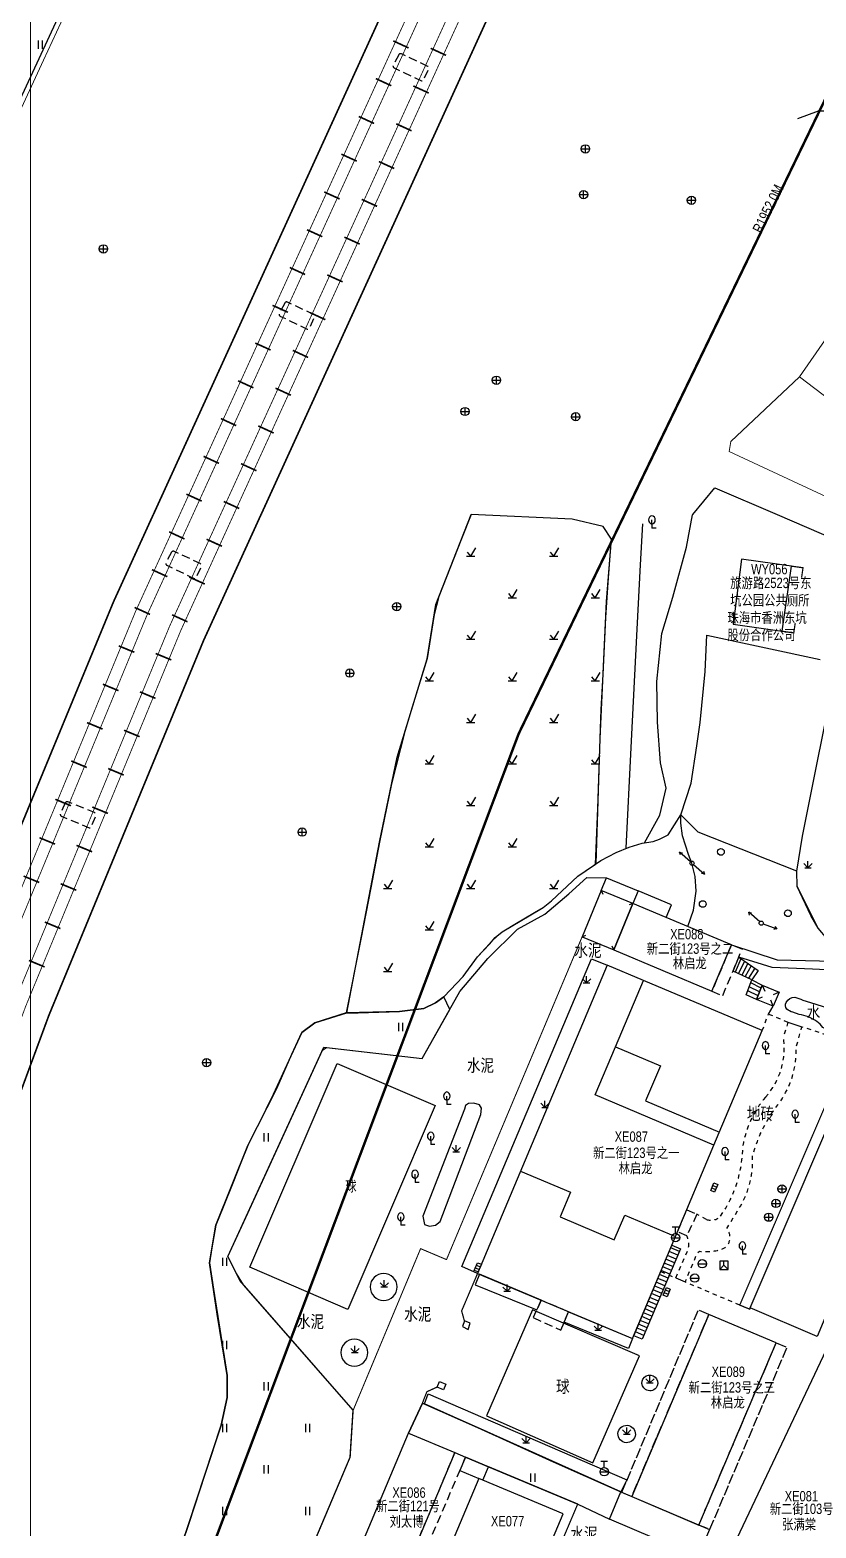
# Model space of a CAD drawing. Extents: x 396500 to 398250, y 1005980 to 1008200.
# Drawn here: x 396899.9 to 396994.6, y 1006477.9 to 1006658.4 of the extents above; entities that cross this region are included whole.
import ezdxf
from ezdxf.enums import TextEntityAlignment as Align

# ---------------------------------------------------------------- set-up
doc = ezdxf.new("R2010")
doc.units = 0
doc.header["$LTSCALE"] = 0.5
for name, pattern in [('X2', [10, 8, -2]), ('X39', [3, 2.5, -0.5]), ('X5', [3, 2, -1]), ('X6', [2, 1, -1])]:
    doc.linetypes.add(name, pattern=pattern)
doc.layers.get('0').update_dxf_attribs({"linetype": 'CONTINUOUS'})
doc.layers.add('ASSIST', color=7, linetype='CONTINUOUS', plot=False)
for name, color, linetype in [('DLDW', 11, 'CONTINUOUS'), ('DLSS', 4, 'CONTINUOUS'), ('DMTZ', 3, 'CONTINUOUS'), ('GXYZ', 2, 'CONTINUOUS'), ('JMD', 6, 'CONTINUOUS'), ('SXSS', 5, 'CONTINUOUS'), ('ZBTZ', 3, 'CONTINUOUS'), ('权属人', 160, 'CONTINUOUS'), ('用地红线', 1, 'CONTINUOUS'), ('编号', 90, 'CONTINUOUS'), ('门牌号', 1, 'CONTINUOUS')]:
    doc.layers.add(name, color=color, linetype=linetype)
doc.layers.add('绘图层', color=6, linetype='CONTINUOUS', lineweight=5)
doc.styles.add('细等线体', font='长等线体_0.TTF', dxfattribs={"width": 0.8})
doc.linetypes.add('10421', pattern='A,2,[150,AAA.SHX,S=1,R=0,X=0,Y=1],1e-11', length=2)
doc.linetypes.add('10422', pattern='A,2,[150,AAA.SHX,S=1,R=0,X=0,Y=1],2,[177,AAA.SHX,S=1,R=0,X=0,Y=0.8],1e-09', length=4)
doc.linetypes.add('1161', pattern='A,0,[149,AAA.SHX,S=0.15,R=0,X=0,Y=0],-1.6', length=1.6)
doc.linetypes.add('443', pattern='A,5,[169,AAA.SHX,S=0.83,R=0,X=0,Y=0],5', length=10)
doc.linetypes.add('444', pattern='A,4.5,[145,AAA.SHX,S=1,R=0,X=0,Y=1],4.5,-0.5,[146,AAA.SHX,S=1,R=0,X=0,Y=0],-0.5', length=10)

# ---------------------------------------------------------------- blocks, each defined once
blk = doc.blocks.new('gc133')
for p, q in [((-1, 0), (1, 0)), ((-0.8, 2.6), (0.8, 2.6)), ((0, 1), (0, 2.6))]:
    blk.add_line(p, q)
blk.add_circle((0, 0), 1)
blk = doc.blocks.new('gc042')
blk.add_line((-1, 0), (1, 0))
blk.add_circle((0, 0), 1)
blk = doc.blocks.new('gc049')
for p, q in [((-1, 1), (-1, -1)), ((1, 1), (-1, 1)), ((-1, -1), (0, 0)), ((0, 0), (0, 1)), ((0, 0), (1, -1)), ((1, -1), (1, 1)), ((-1, -1), (1, -1))]:
    blk.add_line(p, q)
blk = doc.blocks.new('gc041')
for p, q in [((-1, 0.5), (1, 0.5)), ((-1, -0.5), (-1, 0.5)), ((-0.33, 0.5), (-0.33, -0.5)), ((0.33, 0.5), (0.33, -0.5)), ((1, 0.5), (1, -0.5)), ((1, -0.5), (-1, -0.5))]:
    blk.add_line(p, q)
blk = doc.blocks.new('gc013b')
at = {"linetype": 'Continuous'}
blk.add_line((0.5, 0), (4, 0), dxfattribs=at)
at = {"linetype": 'Continuous', "flags": 128}
blk.add_lwpolyline([(3.39, 0.35), (4, 0), (3.39, -0.35)], dxfattribs=at)
blk = doc.blocks.new('gc170')
at = {"linetype": 'Continuous'}
blk.add_circle((0, 0), 0.5, dxfattribs=at)
blk = doc.blocks.new('gc122')
blk.add_circle((0, 0), 0.8)
blk = doc.blocks.new('gc043')
for p, q in [((-1, 0), (1, 0)), ((0, -1), (0, 1))]:
    blk.add_line(p, q)
blk.add_circle((0, 0), 1)
blk = doc.blocks.new('gc143')
for p, q in [((0, 1), (0, 2)), ((0, 1), (0, 0)), ((1, 0), (0, 0))]:
    blk.add_line(p, q)
for centre, start, end in [((0.225, 2), 102.68038, 257.31962), ((-0.225, 2), 282.68038, 77.31962)]:
    blk.add_arc(centre, 1.025, start, end)
blk = doc.blocks.new('gc121')
for p, q in [((-0.5, -1), (-0.5, 1)), ((0.5, -1), (0.5, 1))]:
    blk.add_line(p, q)
blk = doc.blocks.new('gc123')
for p, q in [((-1, 0), (1, 0)), ((0, 0), (-0.8, 1)), ((0, 0), (1.2, 2))]:
    blk.add_line(p, q)
blk = doc.blocks.new('gc124')
for p, q in [((-1, 1), (0, 0)), ((-0.8, 0), (0.8, 0)), ((0, 0), (0, 1.6)), ((0, 0), (1, 1))]:
    blk.add_line(p, q)

msp = doc.modelspace()

# ---------------------------------------------------------------- linework, layer by layer
at = {"layer": 'ASSIST', "linetype": '1161', "flags": 128}
msp.add_lwpolyline([(396938.02, 1006539.96), (396939.47, 1006539.99), (396944.46, 1006540.12), (396947.36, 1006540.49), (396948.76, 1006541.16), (396949.79, 1006541.91), (396952.09, 1006544.34), (396953.85, 1006546.7), (396955.76, 1006548.8), (396956.82, 1006549.73), (396960.05, 1006551.67), (396961.75, 1006552.66), (396962.75, 1006553.47), (396965.28, 1006555.84), (396965.91, 1006556.44), (396968.05, 1006557.89), (396968.34, 1006564.57), (396968.6, 1006573.02), (396968.72, 1006576.5), (396968.95, 1006580.72), (396969.27, 1006587.6), (396969.55, 1006591.79), (396969.82, 1006595.06), (396969.98, 1006597.04), (396968.95, 1006598.54), (396965.24, 1006599.44), (396953.05, 1006600), (396951.9, 1006597.08), (396949.17, 1006590.11), (396948.61, 1006587.95), (396947.78, 1006582.64), (396945.98, 1006576.77), (396945.09, 1006573.84), (396943.49, 1006567.55), (396942.02, 1006560.51), (396940.97, 1006555.04), (396939.79, 1006548.85)], close=True, dxfattribs=at)
at = {"layer": 'ASSIST', "linetype": 'Continuous', "flags": 128}
for points in [[(396985.29, 1006546.66), (396987.62, 1006545.08), (396986.87, 1006543.96), (396984.6, 1006545.01)], [(396988.12, 1006543.3), (396987.43, 1006541.56), (396986.19, 1006542.16), (396986.87, 1006543.96)], [(396978.29, 1006511.55), (396973.66, 1006500.66), (396972.65, 1006501.08), (396977.24, 1006511.99)]]:
    msp.add_lwpolyline(points, close=True, dxfattribs=at)
msp.add_lwpolyline([(396926.95, 1006459.11), (396938.51, 1006486.45), (396938.87, 1006492.13), (396925.66, 1006507.23), (396924.8, 1006508.57), (396924.15, 1006509.88), (396923.76, 1006510.64), (396926.16, 1006515.86), (396935.17, 1006535.47), (396935.64, 1006535.79), (396947.18, 1006534.47), (396950.49, 1006540.39), (396949.79, 1006541.91), (396948.76, 1006541.16), (396947.36, 1006540.49), (396944.46, 1006540.12), (396938.02, 1006539.96), (396934.23, 1006538.75), (396932.66, 1006537.6), (396931.13, 1006534.24), (396929.23, 1006530.13), (396928.34, 1006528.32), (396927.28, 1006526.18), (396926.19, 1006523.99), (396925.35, 1006521.92), (396924.36, 1006519.47), (396923.19, 1006516.57), (396922.31, 1006514.4), (396921.86, 1006511.68), (396921.55, 1006509.87), (396922.04, 1006506.67), (396923.69, 1006496.31), (396923.7, 1006493.64), (396922.95, 1006490.31), (396921.01, 1006484.38), (396919.08, 1006478.48), (396916.67, 1006471.35)], dxfattribs=at)
at = {"layer": 'DLDW', "linetype": 'Continuous', "flags": 128}
msp.add_lwpolyline([(396985.61, 1006594.63), (396984.6, 1006586.77), (396990.53, 1006585.93), (396991.65, 1006593.77)], close=True, dxfattribs=at)
at = {"layer": 'DLDW', "linetype": '1161', "elevation": 16.74, "flags": 128}
msp.add_lwpolyline([(396926.4, 1006509.32), (396936.93, 1006533.87), (396948.75, 1006528.8), (396938.21, 1006504.25)], close=True, dxfattribs=at)
at = {"layer": 'DLDW', "linetype": '1161', "flags": 128}
msp.add_lwpolyline([(396967.74, 1006485.78), (396973.34, 1006498.65), (396960.45, 1006504.18), (396954.9, 1006491.42)], close=True, dxfattribs=at)
at = {"layer": 'DLSS', "linetype": 'Continuous', "const_width": 0.2, "elevation": -27.35, "flags": 128}
for points in [[(397000, 1006773.64), (396996.26, 1006766.92), (396973.11, 1006723.4), (396950.96, 1006679.26), (396914.81, 1006600.01), (396914.8, 1006600)], [(396927.78, 1006600), (396961.61, 1006674.16), (396983.6, 1006717.98), (397000, 1006748.81)], [(396914.8, 1006600), (396910.01, 1006589.5), (396891.22, 1006543.97), (396859.49, 1006457.98), (396842.44, 1006411.93), (396838.36, 1006400.01), (396838.36, 1006400)], [(396850.84, 1006400), (396853.57, 1006407.97), (396870.56, 1006453.89), (396902.22, 1006539.67), (396920.84, 1006584.8), (396927.77, 1006599.99), (396927.78, 1006600)]]:
    msp.add_lwpolyline(points, dxfattribs=at)
at = {"layer": 'DLSS', "color": 7, "linetype": 'X2', "const_width": 0.1, "elevation": -27.35, "flags": 128}
for points in [[(397000, 1006767.68), (396998.81, 1006765.54), (396975.69, 1006722.07), (396953.57, 1006678.01), (396917.99, 1006600)], [(396924.48, 1006600), (396925.04, 1006601.24), (396958.9, 1006675.46), (396980.94, 1006719.36), (397000, 1006755.2)], [(396917.99, 1006600), (396917.44, 1006598.8), (396912.67, 1006588.35), (396893.93, 1006542.92), (396862.21, 1006456.97), (396845.18, 1006410.96), (396841.43, 1006400)], [(396847.67, 1006400), (396848, 1006400.96), (396850.74, 1006408.98), (396867.75, 1006454.93), (396899.43, 1006540.77), (396918.09, 1006585.99), (396924.48, 1006600)]]:
    msp.add_lwpolyline(points, dxfattribs=at)
at = {"layer": 'DLSS', "linetype": 'X2', "const_width": 0.1, "elevation": -27.35, "flags": 128}
for points in [[(397000, 1006764.72), (396976.97, 1006721.41), (396954.87, 1006677.39), (396919.57, 1006600)], [(396922.9, 1006600), (396923.74, 1006601.83), (396957.61, 1006676.08), (396979.66, 1006720.02), (397000, 1006758.26)], [(396919.57, 1006600), (396918.75, 1006598.21), (396913.99, 1006587.77), (396895.26, 1006542.39), (396863.55, 1006456.48), (396846.53, 1006410.48), (396842.94, 1006400)], [(396846.15, 1006400), (396846.64, 1006401.43), (396849.39, 1006409.46), (396866.4, 1006455.43), (396898.09, 1006541.29), (396916.77, 1006586.57), (396922.9, 1006600)]]:
    msp.add_lwpolyline(points, dxfattribs=at)
at = {"layer": 'DLSS', "linetype": 'Continuous', "flags": 128}
for points, const_width in [([(396945.53, 1006656.19), (396943.68, 1006657.04)], 0.2), ([(396948.19, 1006656.15), (396950.04, 1006655.3)], 0.2), ([(396943.45, 1006651.64), (396941.6, 1006652.49)], 0.2), ([(396946.11, 1006651.6), (396947.96, 1006650.76)], 0.2), ([(396941.38, 1006647.09), (396939.53, 1006647.94)], 0.2), ([(396944.04, 1006647.05), (396945.89, 1006646.21)], 0.2), ([(396939.3, 1006642.55), (396937.45, 1006643.39)], 0.2), ([(396941.96, 1006642.5), (396943.81, 1006641.66)], 0.2), ([(396937.23, 1006638), (396935.38, 1006638.84)], 0.2), ([(396939.89, 1006637.95), (396941.74, 1006637.11)], 0.2), ([(396935.15, 1006633.45), (396933.3, 1006634.29)], 0.2), ([(396937.81, 1006633.4), (396939.66, 1006632.56)], 0.2), ([(396933.08, 1006628.9), (396931.23, 1006629.74)], 0.2), ([(396935.74, 1006628.85), (396937.59, 1006628.01)], 0.2), ([(396931, 1006624.35), (396929.15, 1006625.19)], 0.2), ([(396933.66, 1006624.31), (396935.51, 1006623.46)], 0.2), ([(396928.93, 1006619.8), (396927.08, 1006620.64)], 0.2), ([(396931.59, 1006619.76), (396933.44, 1006618.91)], 0.2), ([(396926.85, 1006615.25), (396925, 1006616.1)], 0.2), ([(396929.51, 1006615.21), (396931.36, 1006614.36)], 0.2), ([(396924.78, 1006610.7), (396922.93, 1006611.55)], 0.2), ([(396927.43, 1006610.66), (396929.29, 1006609.81)], 0.2), ([(396922.7, 1006606.15), (396920.85, 1006607)], 0.2), ([(396925.36, 1006606.11), (396927.21, 1006605.27)], 0.2), ([(396920.63, 1006601.6), (396918.78, 1006602.45)], 0.2), ([(396923.28, 1006601.56), (396925.14, 1006600.72)], 0.2), ([(396918.55, 1006597.05), (396916.7, 1006597.9)], 0.2), ([(396921.21, 1006597.01), (396923.06, 1006596.17)], 0.2), ([(396916.48, 1006592.51), (396914.63, 1006593.35)], 0.2), ([(396919.13, 1006592.46), (396920.99, 1006591.62)], 0.2), ([(396914.4, 1006587.96), (396912.55, 1006588.8)], 0.2), ([(396917.06, 1006587.91), (396918.91, 1006587.07)], 0.2), ([(396912.51, 1006583.4), (396910.63, 1006584.17)], 0.2), ([(396915.08, 1006583.25), (396916.96, 1006582.48)], 0.2), ([(396910.6, 1006578.78), (396908.72, 1006579.55)], 0.2), ([(396913.18, 1006578.63), (396915.06, 1006577.85)], 0.2), ([(396908.69, 1006574.15), (396906.81, 1006574.93)], 0.2), ([(396911.27, 1006574.01), (396913.15, 1006573.23)], 0.2), ([(396906.79, 1006569.53), (396904.91, 1006570.31)], 0.2), ([(396909.36, 1006569.39), (396911.24, 1006568.61)], 0.2), ([(396904.88, 1006564.91), (396903, 1006565.69)], 0.2), ([(396907.45, 1006564.76), (396909.33, 1006563.99)], 0.2), ([(396902.97, 1006560.29), (396901.09, 1006561.06)], 0.2), ([(396905.55, 1006560.14), (396907.43, 1006559.37)], 0.2), ([(396901.06, 1006555.67), (396899.18, 1006556.44)], 0.2), ([(396903.64, 1006555.52), (396905.52, 1006554.74)], 0.2), ([(396901.73, 1006550.9), (396903.61, 1006550.12)], 0.2), ([(396966.43, 1006549.13), (396950.1, 1006510.25), (396946.98, 1006511.57), (396938.87, 1006492.13), (396938.51, 1006486.45), (396927.24, 1006459.77), (396921.44, 1006446.64), (396920, 1006439), (396917.08, 1006432.75), (396911, 1006424.98), (396909.32, 1006431.29), (396908.4, 1006433.04)], 0.125), ([(396899.82, 1006546.28), (396901.71, 1006545.5)], 0.2)]:
    msp.add_lwpolyline(points, dxfattribs=dict(at, const_width=const_width))
at = {"layer": 'DLSS', "linetype": 'X5', "flags": 128}
for points, elevation in [([(396944.34, 1006655.36), (396943.66, 1006654.08, 0.393156), (396943.85, 1006653.77), (396947.07, 1006652.23), (396947.17, 1006652.21), (396947.31, 1006652.32), (396947.96, 1006653.67), (396947.97, 1006653.78), (396947.87, 1006653.95), (396947.78, 1006654.01), (396944.68, 1006655.47, 0.399848)], 14.04), ([(396930.62, 1006625.46), (396929.94, 1006624.17, 0.393156), (396930.13, 1006623.86), (396933.34, 1006622.32), (396933.45, 1006622.31), (396933.59, 1006622.42), (396934.23, 1006623.77), (396934.25, 1006623.88), (396934.15, 1006624.05), (396934.06, 1006624.11), (396930.95, 1006625.57, 0.399848)], 13.91), ([(396916.99, 1006595.44), (396916.31, 1006594.16, 0.393156), (396916.5, 1006593.84), (396919.71, 1006592.3), (396919.82, 1006592.29), (396919.96, 1006592.4), (396920.6, 1006593.75), (396920.62, 1006593.86), (396920.52, 1006594.02), (396920.43, 1006594.08), (396917.32, 1006595.55, 0.399848)], 14.33), ([(396904.2, 1006565.25), (396903.59, 1006563.93, 0.393156), (396903.8, 1006563.63), (396907.09, 1006562.27), (396907.2, 1006562.26), (396907.34, 1006562.39), (396907.9, 1006563.77), (396907.91, 1006563.88), (396907.8, 1006564.04), (396907.71, 1006564.1), (396904.52, 1006565.38, 0.399848)], 13.64)]:
    msp.add_lwpolyline(points, format="xyb", close=True, dxfattribs=dict(at, elevation=elevation))
at = {"layer": 'DLSS', "linetype": 'X6'}
msp.add_lwpolyline([(396988.12, 1006537.83), (396988.88, 1006539.83), (396991.22, 1006538.84), (396990.66, 1006537.12, -0.225807), (396988.51, 1006529.81, 0.131899), (396985.78, 1006523.97, -0.15385), (396983.11, 1006515.5, -0.312899), (396981.39, 1006515.1), (396980.26, 1006515.72)], format="xyb", dxfattribs=at)
at = {"layer": 'DLSS', "linetype": 'X6', "flags": 128}
for points in [[(396985.41, 1006504.77), (396978.99, 1006507.49), (396978.84, 1006507.56), (396980.31, 1006511.06), (396980.56, 1006511.27, 0.127745), (396983.42, 1006511.57, 0.495911), (396983.83, 1006513.97), (396985.49, 1006516.69, 0.148788), (396986.95, 1006522.75, -0.098463), (396990.26, 1006529.26, 0.163679), (396992.19, 1006535.75), (396992.9, 1006538.3), (396998.81, 1006536.39)], [(396975.9, 1006508.8), (396977.51, 1006508.12), (396977.71, 1006508.04), (396979.13, 1006511.31, 0.22119), (396979.02, 1006513.12)]]:
    msp.add_lwpolyline(points, format="xyb", dxfattribs=at)
at = {"layer": 'DMTZ', "linetype": '10422', "lineweight": 0}
for points in [[(396973.61, 1006797.31), (396973.37, 1006796.08), (396968.11, 1006786.7), (396961.31, 1006774.06), (396954.46, 1006761.34), (396947.99, 1006749.01), (396941.6, 1006736.78), (396936.08, 1006726.05), (396930.31, 1006714.45), (396922.01, 1006697.88), (396915, 1006683.52), (396915.59, 1006683.23), (396913.52, 1006678.76), (396913.26, 1006678.87), (396912.91, 1006679), (396907.82, 1006668.24), (396901.56, 1006654.7), (396897.22, 1006645.32), (396889.42, 1006627.82), (396883.73, 1006615.05), (396878.65, 1006602.55), (396877.31, 1006600)], [(397000, 1006610.97), (396992.62, 1006616.58), (397000, 1006627.23)], [(396998.27, 1006601.01), (396984.12, 1006607.57), (396984.35, 1006608.77), (396992.62, 1006616.58)], [(396979.77, 1006600), (396979.73, 1006599.96)], [(396979.77, 1006600), (396979.73, 1006599.96)], [(396990.01, 1006599.96), (396989.91, 1006600)], [(396990.01, 1006599.96), (396989.91, 1006600)]]:
    msp.add_lwpolyline(points, dxfattribs=at)
at = {"layer": 'DMTZ', "linetype": '10422'}
for points in [[(396876.65, 1006600), (396878.12, 1006602.76), (396883.21, 1006615.26), (396888.91, 1006628.05), (396896.71, 1006645.55), (396901.05, 1006654.93), (396907.31, 1006668.48), (396912.62, 1006679.71), (396913.47, 1006679.39), (396914.18, 1006680.83)], [(396979.77, 1006600), (396982.41, 1006603.2), (396989.91, 1006600)], [(396989.91, 1006600), (396997, 1006596.93), (396999.89, 1006597.18)], [(396981.44, 1006585.47), (396995.09, 1006582.52)], [(396998.42, 1006546.15), (396995.92, 1006548.9), (396994.85, 1006550.16), (396993.98, 1006551.69), (396992.33, 1006555.19), (396992.29, 1006557.03), (396992.95, 1006561.24), (396997.13, 1006582.08)], [(397000, 1006544.35), (396998.36, 1006545.02), (396994.17, 1006545.23), (396989.33, 1006545.45), (396985.29, 1006546.66)]]:
    msp.add_lwpolyline(points, dxfattribs=at)
at = {"layer": 'DMTZ', "linetype": '10422', "flags": 128}
for points in [[(396971.74, 1006559.79), (396972.32, 1006571.93), (396973.04, 1006586.18), (396973.48, 1006593.95), (396973.76, 1006598.86)], [(396968.14, 1006557.96), (396968.6, 1006573.02), (396969.36, 1006589.5), (396969.98, 1006597.04)]]:
    msp.add_lwpolyline(points, dxfattribs=at)
at = {"layer": 'DMTZ', "linetype": '10421', "flags": 128}
msp.add_lwpolyline([(396973.93, 1006560.45), (396975.78, 1006563.77), (396976.54, 1006567.04), (396975.87, 1006570.08), (396975.5, 1006574.98), (396975.42, 1006579.88), (396976.02, 1006585.68), (396977.35, 1006590.05), (396978.99, 1006596.06), (396979.73, 1006599.96)], dxfattribs=at)
at = {"layer": 'DMTZ', "linetype": '10421'}
for points in [[(396915.58, 1006468.13), (396919.08, 1006478.48), (396922.95, 1006490.31), (396923.7, 1006493.64), (396923.69, 1006496.31), (396922.5, 1006503.67), (396921.55, 1006509.87), (396922.31, 1006514.4), (396926.19, 1006523.99), (396929.65, 1006530.84), (396931.47, 1006534.98), (396932.66, 1006537.6), (396934.23, 1006538.75), (396938.08, 1006539.98), (396944.46, 1006540.12), (396947.36, 1006540.49), (396948.76, 1006541.16), (396949.79, 1006541.91), (396952.09, 1006544.34), (396953.85, 1006546.7), (396955.26, 1006548.24), (396955.98, 1006549.05), (396956.82, 1006549.73), (396958.52, 1006550.77), (396960.71, 1006552.05), (396961.75, 1006552.66), (396962.75, 1006553.47), (396965.91, 1006556.44), (396968.68, 1006558.32), (396970.53, 1006559.29), (396972.08, 1006559.93), (396973.65, 1006560.41), (396974.99, 1006560.62), (396975.73, 1006560.89), (396976.81, 1006561.42), (396978.3, 1006563.81), (396979.55, 1006567.63), (396980.25, 1006572.13), (396980.65, 1006574.95), (396981.24, 1006581.1), (396981.44, 1006585.47)], [(396979.18, 1006550.36), (396979.83, 1006552.32), (396980.15, 1006554.62), (396980.03, 1006556.4), (396979.66, 1006558), (396979.26, 1006559.05), (396978.52, 1006561.31), (396978.31, 1006562.83), (396978.3, 1006563.81)]]:
    msp.add_lwpolyline(points, dxfattribs=at)
at = {"layer": 'JMD', "linetype": 'Continuous'}
for p, q in [((396968.74, 1006554.72), (396968.93, 1006554.26)), ((396972.55, 1006553.15), (396972.09, 1006552.96)), ((396966.43, 1006549.13), (396966.89, 1006549.32)), ((396970.24, 1006547.56), (396970.05, 1006548.02)), ((396985.55, 1006546.48), (396984.86, 1006544.89)), ((396985.97, 1006546.2), (396985.26, 1006544.7)), ((396986.38, 1006545.92), (396985.66, 1006544.52)), ((396986.79, 1006545.64), (396986.07, 1006544.33)), ((396987.21, 1006545.36), (396986.47, 1006544.15)), ((396987.62, 1006545.08), (396986.87, 1006543.96)), ((396987.62, 1006542.03), (396986.37, 1006542.64)), ((396987.8, 1006542.49), (396986.55, 1006543.12)), ((396987.99, 1006542.96), (396986.74, 1006543.6)), ((396988.12, 1006543.3), (396988.43, 1006542.57)), ((396990.15, 1006542.46), (396989.42, 1006542.16)), ((396987.43, 1006541.56), (396986.19, 1006542.16)), ((396987.44, 1006541.57), (396988.17, 1006541.89)), ((396989.45, 1006540.77), (396989.14, 1006541.51)), ((396978.16, 1006511.24), (396977.11, 1006511.68)), ((396977.37, 1006509.4), (396976.33, 1006509.84)), ((396977.57, 1006509.86), (396976.53, 1006510.3)), ((396977.77, 1006510.32), (396976.72, 1006510.76)), ((396977.96, 1006510.78), (396976.92, 1006511.22)), ((396976.59, 1006507.56), (396975.56, 1006507.99)), ((396976.79, 1006508.02), (396975.75, 1006508.46)), ((396976.98, 1006508.48), (396975.95, 1006508.92)), ((396977.18, 1006508.94), (396976.14, 1006509.38)), ((396975.81, 1006505.72), (396974.78, 1006506.15)), ((396976.01, 1006506.18), (396974.98, 1006506.61)), ((396976.2, 1006506.64), (396975.17, 1006507.07)), ((396976.4, 1006507.1), (396975.36, 1006507.53)), ((396975.23, 1006504.34), (396974.2, 1006504.77)), ((396975.42, 1006504.8), (396974.39, 1006505.23)), ((396975.62, 1006505.26), (396974.59, 1006505.69)), ((396974.44, 1006502.5), (396973.42, 1006502.93)), ((396974.64, 1006502.96), (396973.62, 1006503.39)), ((396974.84, 1006503.42), (396973.81, 1006503.85)), ((396975.03, 1006503.88), (396974.01, 1006504.31)), ((396973.66, 1006500.66), (396972.65, 1006501.08)), ((396973.86, 1006501.12), (396972.84, 1006501.54)), ((396974.05, 1006501.58), (396973.04, 1006502)), ((396974.25, 1006502.04), (396973.23, 1006502.47))]:
    msp.add_line(p, q, dxfattribs=at)
at = {"layer": 'JMD', "linetype": '443', "const_width": 0.15, "flags": 128}
for points in [[(396992.86, 1006592.39), (396993.03, 1006593.58), (396991.65, 1006593.77)], [(396992.09, 1006586.92), (396991.92, 1006585.73), (396990.53, 1006585.93)]]:
    msp.add_lwpolyline(points, dxfattribs=at)
at = {"layer": 'JMD', "linetype": 'Continuous', "flags": 128}
for points in [[(396970.24, 1006547.56), (396972.55, 1006553.15), (396968.74, 1006554.72), (396966.43, 1006549.13)], [(396973.19, 1006554.67), (396972.55, 1006553.15), (396970.24, 1006547.56), (396982.06, 1006542.58), (396984.41, 1006548.16), (396976.56, 1006551.46), (396977.19, 1006552.96)], [(396969.44, 1006545.7), (396953.84, 1006508.58), (396972.5, 1006500.73), (396977.68, 1006513.04), (396982.31, 1006524.03), (396988.12, 1006537.83), (396973.82, 1006543.85)], [(396952.02, 1006502.19), (396952.69, 1006501.84), (396952.96, 1006502.61), (396952.26, 1006502.86)], [(396981.7, 1006503.64), (396972.4, 1006481.7), (396980.49, 1006478.28), (396989.8, 1006500.22)], [(396949.27, 1006495.57), (396950.01, 1006495.24), (396949.72, 1006494.58), (396948.98, 1006494.9)], [(396942.77, 1006466.65), (396937.17, 1006469), (396938.93, 1006473.68), (396945.51, 1006489.35), (396951.11, 1006487), (396944.53, 1006471.33)], [(396954, 1006483.87), (396949.17, 1006472.43), (396952.49, 1006471.04), (396952.95, 1006472.14), (396956.46, 1006470.67), (396956, 1006469.57), (396959.32, 1006468.18), (396964.15, 1006479.61), (396954.48, 1006483.67), (396955.17, 1006485.3), (396952.37, 1006486.45), (396951.69, 1006484.86)], [(396981.78, 1006477.74), (396980.37, 1006474.46), (396969.74, 1006478.99), (396971.08, 1006482.26)]]:
    msp.add_lwpolyline(points, close=True, dxfattribs=at)
for points in [[(396976.56, 1006551.46), (396972.55, 1006553.15)], [(396985.29, 1006546.66), (396987.62, 1006545.08)], [(396986.87, 1006543.96), (396984.6, 1006545.01)], [(396970.44, 1006535.89), (396973.82, 1006543.85)], [(396986.19, 1006542.16), (396986.87, 1006543.96)], [(396988.12, 1006543.3), (396987.43, 1006541.56)], [(396982.31, 1006524.03), (396968.01, 1006530.09), (396970.44, 1006535.89), (396975.88, 1006533.59), (396974.08, 1006529.36), (396982.98, 1006525.61)], [(397000, 1006505.13), (396996.97, 1006506.38), (396994.73, 1006500.98), (396986.68, 1006504.43), (397000, 1006535.57)], [(396959.02, 1006520.9), (396965.04, 1006518.37), (396963.79, 1006515.41), (396970.3, 1006512.64), (396971.56, 1006515.62), (396977.68, 1006513.04)], [(396972.65, 1006501.08), (396977.24, 1006511.99)], [(396978.29, 1006511.55), (396973.66, 1006500.66)], [(397000, 1006474.94), (396998.33, 1006471.07), (396985.11, 1006476.7), (396997.68, 1006503.25), (397000, 1006502.18)], [(396954.48, 1006483.67), (396954, 1006483.87)]]:
    msp.add_lwpolyline(points, dxfattribs=at)
at = {"layer": 'JMD', "linetype": 'X5'}
for points in [[(396982.06, 1006542.58), (396983.37, 1006542.04), (396985.69, 1006547.63), (396984.41, 1006548.16)], [(396980.26, 1006515.72), (396979.02, 1006513.12), (396977.91, 1006513.59), (396979.03, 1006516.24)], [(396960.54, 1006503.27), (396963.86, 1006501.74), (396964.8, 1006503.96), (396961.5, 1006505.35)]]:
    msp.add_lwpolyline(points, close=True, dxfattribs=at)
at = {"layer": 'JMD', "linetype": '444', "flags": 128}
for points in [[(396984.41, 1006548.16), (396989.9, 1006546.34), (396998.42, 1006546.15), (397000, 1006545.51)], [(396947.2, 1006492.97), (396953.82, 1006490.01), (396962.94, 1006485.91), (396971.08, 1006482.26)]]:
    msp.add_lwpolyline(points, dxfattribs=at)
at = {"layer": 'JMD', "linetype": 'Continuous'}
msp.add_lwpolyline([(396988.12, 1006543.3), (396990.15, 1006542.46), (396989.45, 1006540.77), (396987.44, 1006541.57)], close=True, dxfattribs=at)
at = {"layer": 'JMD', "color": 6, "linetype": '443', "const_width": 0.15, "flags": 128}
for points in [[(397000, 1006539.79), (396998.17, 1006534.59), (396997.98, 1006534.07), (396985.41, 1006504.77), (396986.61, 1006504.28), (396986.68, 1006504.43)], [(396953.84, 1006508.58), (396951.92, 1006504.07), (396952.26, 1006502.86)], [(396948.98, 1006494.9), (396947.74, 1006494.34), (396947.2, 1006492.97)], [(396947.04, 1006464.86), (396957.31, 1006460.55), (396965.9, 1006480.81), (396955.17, 1006485.3)]]:
    msp.add_lwpolyline(points, dxfattribs=at)
at = {"layer": 'JMD', "linetype": 'X39', "flags": 128}
for points in [[(396981.7, 1006503.64), (396980.42, 1006504.19), (396971.19, 1006482.21), (396972.4, 1006481.7)], [(396989.8, 1006500.22), (396991.08, 1006499.67), (396981.78, 1006477.74), (396980.49, 1006478.28)]]:
    msp.add_lwpolyline(points, close=True, dxfattribs=at)
at = {"layer": 'JMD', "linetype": 'X5', "flags": 128}
msp.add_lwpolyline([(396951.11, 1006487), (396952.37, 1006486.45), (396945.69, 1006470.81), (396944.53, 1006471.33)], close=True, dxfattribs=at)
at = {"layer": 'SXSS', "linetype": 'Continuous', "flags": 128}
msp.add_lwpolyline([(396995.34, 1006540.79), (396996.04, 1006540.54), (396996.73, 1006540.27, -0.27087), (396997.33, 1006539.66), (396997.37, 1006539.49, -0.336522), (396996.43, 1006538.29), (396996.05, 1006538.14, -0.291583), (396995.42, 1006538.2, 0.091815), (396994.69, 1006538.91, 0.127972), (396992.57, 1006539.78), (396991.79, 1006540.04, -0.107326), (396991.07, 1006540.43, -0.345268), (396991.01, 1006541.23, -0.289807), (396992.05, 1006541.84, -0.022702), (396993.02, 1006541.51), (396993.93, 1006541.22)], format="xyb", close=True, dxfattribs=at)
at = {"layer": 'ZBTZ', "linetype": 'Continuous', "flags": 128}
msp.add_lwpolyline([(396896.71, 1006645.55), (396901.05, 1006654.93), (396907.31, 1006668.48), (396912.62, 1006679.71), (396914.33, 1006683.51), (396921.37, 1006698.15), (396929.66, 1006714.72), (396935.43, 1006726.32), (396947.34, 1006749.27), (396949.29, 1006752.99), (396941.58, 1006747.04), (396936.87, 1006743.44), (396932.86, 1006741.12), (396926.63, 1006738.62), (396924.59, 1006737.35), (396922.76, 1006733.53), (396909.09, 1006705.58), (396901.65, 1006690.34), (396888.09, 1006660.8)], dxfattribs=at)
at = {"layer": 'ZBTZ', "linetype": '1161', "flags": 128}
for points in [[(396938.08, 1006539.98), (396942.02, 1006560.51), (396944.16, 1006570.77), (396947.76, 1006582.62), (396948.8, 1006589.15), (396953.05, 1006600)], [(397000, 1006545.82), (396998.42, 1006546.15), (396995.92, 1006548.9), (396994.85, 1006550.16), (396992.33, 1006555.19), (396992.29, 1006557.03), (396992.95, 1006561.24), (396997.13, 1006582.08), (396997.64, 1006584.14), (397000, 1006593.9)], [(396992.29, 1006557.03), (396980.4, 1006561.72), (396978.3, 1006563.81)], [(396938.87, 1006492.13), (396925.22, 1006507.73), (396923.76, 1006510.64), (396935.34, 1006535.83), (396947.18, 1006534.47), (396951.69, 1006542.54), (396955.07, 1006546.52), (396958.63, 1006550.06), (396961.94, 1006551.87), (396964.83, 1006554.3), (396967.01, 1006556.27), (396969.37, 1006556.23), (396973.19, 1006554.67)], [(396968.74, 1006554.72), (396969.37, 1006556.23)], [(396988.88, 1006539.83), (396989.45, 1006540.77)], [(396991.22, 1006538.84), (396992.9, 1006538.3)], [(396977.71, 1006508.04), (396978.84, 1006507.56)], [(396945.51, 1006489.35), (396947.2, 1006492.97)], [(396965.9, 1006480.81), (396969.74, 1006478.99)]]:
    msp.add_lwpolyline(points, dxfattribs=at)
for points in [[(396953.84, 1006508.58), (396951.96, 1006509.42), (396967.58, 1006546.48), (396969.44, 1006545.7)], [(396952.26, 1006528.38), (396947.24, 1006515.48), (396947.44, 1006514.47), (396948.04, 1006514.26), (396948.77, 1006514.39), (396949.33, 1006514.82), (396954.24, 1006527.74), (396954.32, 1006528.47), (396954.07, 1006528.9), (396953.41, 1006529.11), (396952.73, 1006529.04), (396952.39, 1006528.81)], [(396952.26, 1006528.38), (396947.24, 1006515.48), (396947.44, 1006514.47), (396948.04, 1006514.26), (396948.77, 1006514.39), (396949.33, 1006514.82), (396954.24, 1006527.74), (396954.32, 1006528.47), (396954.07, 1006528.9), (396953.41, 1006529.11), (396952.73, 1006529.04), (396952.39, 1006528.81)], [(396961.12, 1006504.54), (396961.5, 1006505.35), (396954.07, 1006508.48), (396953.54, 1006507.23), (396960.96, 1006504.2)], [(396972.5, 1006500.73), (396972.01, 1006499.54), (396964.28, 1006502.72), (396964.43, 1006503.08), (396964.8, 1006503.96)], [(396971.83, 1006483.74), (396971.08, 1006482.26), (396947.44, 1006492.88), (396947.9, 1006494.07)]]:
    msp.add_lwpolyline(points, close=True, dxfattribs=at)
for points in [[(396944.15, 1006506.96, 1), (396940.9, 1006506.96, 1)], [(396940.62, 1006499.05, 1), (396937.37, 1006499.05, 1)], [(396974.06, 1006494.6, -2.547491), (396975.34, 1006494.81, -0.382418)], [(396970.85, 1006489.7, -1), (396972.74, 1006488.79, -1)]]:
    msp.add_lwpolyline(points, format="xyb", close=True, dxfattribs=at)
at = {"layer": 'ZBTZ', "linetype": 'Continuous', "flags": 128}
msp.add_lwpolyline([(396969.74, 1006478.99), (396971.08, 1006482.26), (396953.82, 1006490.01), (396947.2, 1006492.97), (396945.51, 1006489.35), (396951.11, 1006487), (396952.37, 1006486.45), (396955.17, 1006485.3), (396965.9, 1006480.81)], close=True, dxfattribs=at)
at = {"layer": '用地红线', "linetype": 'Continuous', "const_width": 0.3, "flags": 128}
msp.add_lwpolyline([(396896.97, 1006409.31, -0.090189), (397228.69, 1007024.03), (397387.8, 1007222.91), (397401.3, 1007212.11), (397426.33, 1007243.38), (397412.82, 1007254.19), (397549.49, 1007427.16), (397597.06, 1007408.49), (397590.11, 1007392.96), (397593.63, 1007391.18), (397580.3, 1007365.5), (397677.78, 1007288.14), (397658.98, 1007180.18), (397680.1, 1007163.58), (397691.21, 1007135.06, -0.057003), (397648.05, 1007084.95), (397357.5, 1006816.5, 0.141668), (397271.32, 1006673.86), (397185.66, 1006354.4)], format="xyb", dxfattribs=at)
msp.add_lwpolyline([(396922.07, 1006748.81, 0.022215), (396845.51, 1006582.63), (396769.17, 1006614.02), (396685.77, 1006676.49), (396790.69, 1006816.56)], format="xyb", close=True, dxfattribs=at)
at = {"layer": '用地红线', "linetype": 'Continuous', "flags": 128}
msp.add_lwpolyline([(396992.39, 1006647.68), (396994.89, 1006648.63), (397002.22, 1006648.63)], dxfattribs=at)
at = {"layer": '绘图层', "linetype": 'Continuous', "flags": 128}
for points in [[(396500, 1006840), (396500, 1006440), (396900, 1006440), (396900, 1006840)], [(396900, 1006730), (396900, 1006330), (397300, 1006330), (397300, 1006730)]]:
    msp.add_lwpolyline(points, close=True, dxfattribs=at)

# ---------------------------------------------------------------- block references
at = {"layer": 'GXYZ', "linetype": 'Continuous', "xscale": 0.5, "yscale": 0.5}
for name, p in [('gc043', (396966.83, 1006644.03, 14.49)), ('gc043', (396966.61, 1006638.52, 14.55)), ('gc043', (396979.6, 1006637.84, 13.38)), ('gc043', (396908.79, 1006631.98, 14.6)), ('gc043', (396956.11, 1006616.17, 14.35)), ('gc043', (396952.33, 1006612.4, 14.42)), ('gc043', (396965.66, 1006611.77, 13.31)), ('gc043', (396944.11, 1006588.9, 14.38)), ('gc043', (396938.46, 1006580.89, 14.29)), ('gc043', (396932.72, 1006561.74, 14.28)), ('gc170', (396979.66, 1006558)), ('gc170', (396988, 1006550.77)), ('gc043', (396921.21, 1006533.97, 14.17)), ('gc043', (396990.5, 1006518.76)), ('gc043', (396989.77, 1006517.01)), ('gc043', (396988.91, 1006515.36))]:
    msp.add_blockref(name, p, dxfattribs=at)
for p, rotation in [((396979.66, 1006558), 138.6920045033689), ((396979.66, 1006558), 319.0589516066376), ((396988, 1006550.77), 139.0589516066376), ((396988, 1006550.77), 340.0073490818711)]:
    msp.add_blockref('gc013b', p, dxfattribs=dict(at, rotation=rotation))
at = {"layer": 'GXYZ', "linetype": 'Continuous', "xscale": 0.5, "yscale": 0.5, "zscale": 0.5}
for p, rotation in [((396982.34, 1006518.93, 15.86), 67.00071150963034), ((396953.87, 1006509.32, 15.95), 67.12972361979809), ((396976.62, 1006506.34, 15.67), 67.00071150963034)]:
    msp.add_blockref('gc041', p, dxfattribs=dict(at, rotation=rotation))
for name, p in [('gc133', (396977.68, 1006512.89, 15.86)), ('gc042', (396980.89, 1006509.75, 15.83)), ('gc049', (396983.5, 1006509.56, 15.84)), ('gc042', (396979.99, 1006508.02, 15.83)), ('gc133', (396969.09, 1006484.69, 15.68))]:
    msp.add_blockref(name, p, dxfattribs=at)
at = {"layer": 'ZBTZ', "linetype": 'Continuous', "xscale": 0.5, "yscale": 0.5}
for name, p in [('gc121', (396901.21, 1006656.57)), ('gc143', (396974.84, 1006598.34)), ('gc123', (396953.02, 1006594.96)), ('gc123', (396963.02, 1006594.96)), ('gc123', (396958.02, 1006589.96)), ('gc123', (396968.02, 1006589.96)), ('gc123', (396953.02, 1006584.96)), ('gc123', (396963.02, 1006584.96)), ('gc123', (396948.02, 1006579.96)), ('gc123', (396958.02, 1006579.96)), ('gc123', (396968.02, 1006579.96)), ('gc123', (396953.02, 1006574.96)), ('gc123', (396963.02, 1006574.96)), ('gc123', (396948.02, 1006569.96)), ('gc123', (396958.02, 1006569.96)), ('gc123', (396968.02, 1006569.96)), ('gc123', (396953.02, 1006564.96)), ('gc123', (396963.02, 1006564.96)), ('gc123', (396948.02, 1006559.96)), ('gc123', (396958.02, 1006559.96)), ('gc122', (396983.15, 1006559.35)), ('gc124', (396993.63, 1006557.44)), ('gc123', (396943.02, 1006554.96)), ('gc123', (396953.02, 1006554.96)), ('gc123', (396963.02, 1006554.96)), ('gc122', (396980.95, 1006553.08)), ('gc122', (396991.22, 1006551.96)), ('gc123', (396948.02, 1006549.96)), ('gc123', (396943.02, 1006544.96)), ('gc124', (396966.96, 1006543.58)), ('gc121', (396944.6, 1006538.25)), ('gc143', (396988.52, 1006535.02)), ('gc143', (396950.15, 1006528.95)), ('gc124', (396961.96, 1006528.58)), ('gc143', (396992.09, 1006526.76)), ('gc121', (396928.4, 1006524.98)), ('gc143', (396948.2, 1006524.11)), ('gc143', (396983.64, 1006522.26)), ('gc143', (396946.31, 1006519.53)), ('gc143', (396944.61, 1006514.39)), ('gc143', (396985.73, 1006510.91)), ('gc121', (396923.4, 1006509.98)), ('gc124', (396957.4, 1006506.45)), ('gc121', (396923.4, 1006499.98)), ('gc121', (396928.4, 1006494.98)), ('gc121', (396923.4, 1006489.98)), ('gc121', (396933.4, 1006489.98)), ('gc124', (396959.69, 1006488.19)), ('gc121', (396928.4, 1006484.98)), ('gc121', (396960.51, 1006483.99)), ('gc121', (396923.4, 1006479.98)), ('gc121', (396933.4, 1006479.98))]:
    msp.add_blockref(name, p, dxfattribs=at)
at = {"layer": 'ZBTZ', "linetype": '1161', "xscale": 0.5, "yscale": 0.5}
for p in [(396951.27, 1006523.25), (396942.6, 1006506.96), (396968.37, 1006501.75), (396939.07, 1006499.05), (396974.59, 1006495.4), (396971.8, 1006489.24)]:
    msp.add_blockref('gc124', p, dxfattribs=at)

# ---------------------------------------------------------------- texts
at = {"layer": 'DLDW', "linetype": '1161', "style": '细等线体', "width": 0.8}
for height, p in [(1.25, (396938.59, 1006519.11)), (1.5, (396964.11, 1006495))]:
    msp.add_text('球', height=height, dxfattribs=at).set_placement(p, align=Align.MIDDLE)
at = {"layer": 'DLSS', "linetype": 'Continuous', "style": '细等线体', "width": 0.8}
for s, p in [('水泥', (396967.13, 1006547.52)), ('水泥', (396954.19, 1006533.67)), ('地砖', (396987.91, 1006527.85)), ('水泥', (396946.64, 1006503.7)), ('水泥', (396933.72, 1006502.81)), ('水泥', (396966.65, 1006477.25))]:
    msp.add_text(s, height=1.5, dxfattribs=at).set_placement(p, align=Align.MIDDLE)
at = {"layer": 'SXSS', "color": 5, "linetype": 'Continuous', "style": '细等线体', "width": 0.8}
msp.add_text('水', height=1.5, dxfattribs=at).set_placement((396994.29, 1006540.07), align=Align.MIDDLE)
at = {"layer": '权属人', "linetype": 'Continuous', "char_height": 1.25, "attachment_point": 1, "style": '细等线体'}
for s, width, insert, own_width in [('珠海市香洲东坑股份合作公司', 2.4705, (396983.93, 1006588.2, 24), 9.6581), ('林启龙', 1.0018, (396977.35, 1006546.59), 9.1634), ('林启龙', 1.0018, (396970.82, 1006521.9), 5.3099), ('林启龙', 1.0018, (396981.93, 1006493.69), 4.5486), ('刘太博', 1.0018, (396943.25, 1006479.33), 6.0109), ('张满棠', 1.0018, (396990.51, 1006479), 5.0331)]:
    msp.add_mtext_dynamic_manual_height_columns(s, width=width, gutter_width=1, heights=[0], dxfattribs=dict(at, insert=insert)).dxf.set("width", own_width)
at = {"layer": '编号', "linetype": 'Continuous', "char_height": 1.25, "attachment_point": 1, "style": '细等线体'}
for s, insert in [('WY056', (396986.78, 1006594.04, 24)), ('XE088', (396977.03, 1006550.07)), ('XE087', (396970.35, 1006525.69)), ('XE089', (396982.03, 1006497.37)), ('XE086', (396943.58, 1006482.81)), ('XE081', (396990.83, 1006482.38)), ('XE077', (396955.45, 1006479.37))]:
    msp.add_mtext_dynamic_manual_height_columns(s, width=0.9323, gutter_width=1, heights=[0], dxfattribs=dict(at, insert=insert))
at = {"layer": '门牌号', "linetype": 'Continuous', "insert": (396986.89, 1006634.34, 24), "char_height": 1.25, "attachment_point": 1, "rotation": 63.7381, "style": '细等线体'}
msp.add_mtext_dynamic_manual_height_columns('\\pt1.8;R1952.0M', width=9.8721, gutter_width=1, heights=[0.632], dxfattribs=at).dxf.set("width", 11.8372)
at = {"layer": '门牌号', "linetype": 'Continuous', "char_height": 1.25, "attachment_point": 1, "style": '细等线体'}
for s, insert in [('\\pt1.8;旅游路2523号东坑公园公共厕所1', (396984.26, 1006592.38, 24)), ('\\pt1.8;新二街121号', (396941.62, 1006481.2)), ('\\pt1.8;新二街103号', (396989.02, 1006480.86))]:
    msp.add_mtext_dynamic_manual_height_columns(s, width=9.8721, gutter_width=1, heights=[0.632], dxfattribs=dict(at, insert=insert))
for s, insert, own_width in [('\\pt1.8;新二街123号之二', (396974.22, 1006548.33), 13.664), ('\\pt1.8;新二街123号之一', (396967.74, 1006523.74), 12.2769), ('\\pt1.8;新二街123号之三', (396979.25, 1006495.48), 13.5023)]:
    msp.add_mtext_dynamic_manual_height_columns(s, width=9.8721, gutter_width=1, heights=[0.632], dxfattribs=dict(at, insert=insert)).dxf.set("width", own_width)

doc.saveas('drawing.dxf')
